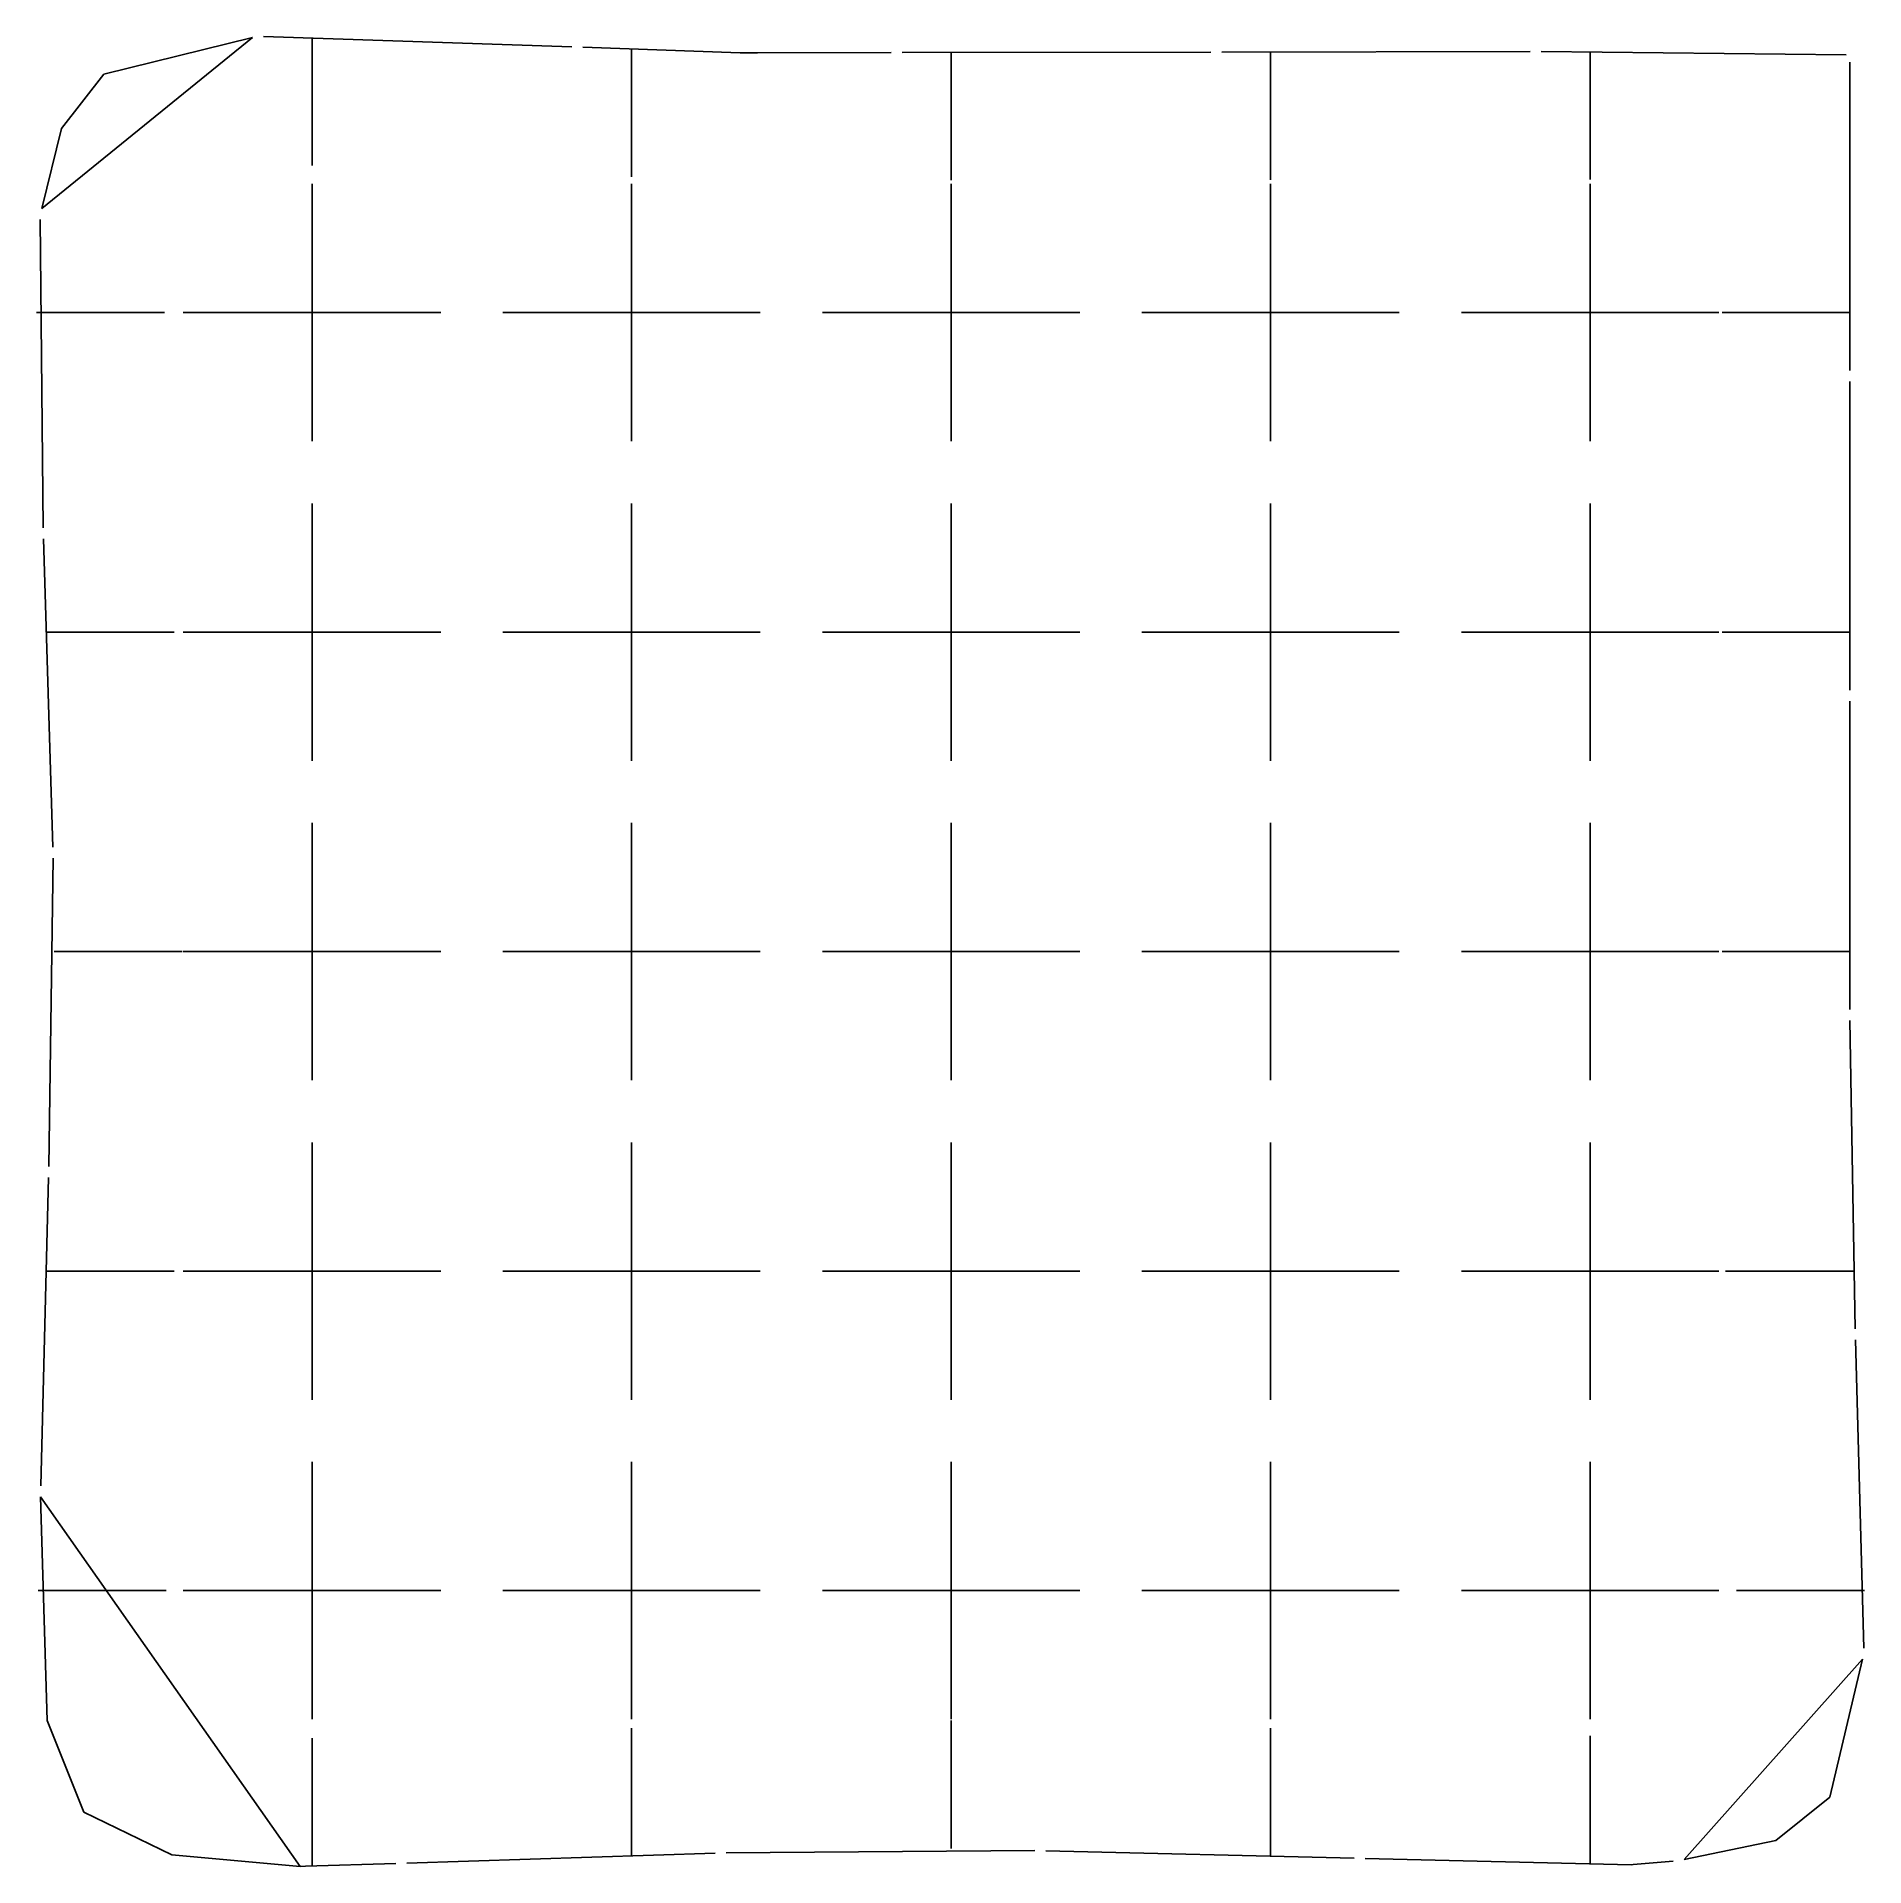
# Model space of a CAD drawing. Extents: x 0.4 to 14.7, y 0.4 to 14.8.
import ezdxf

# ---------------------------------------------------------------- set-up
doc = ezdxf.new("R2010")
doc.units = 0

msp = doc.modelspace()

# ---------------------------------------------------------------- linework, layer by layer
for p, q in [((2.213244, 14.751901), (4.625727, 14.670877)), ((2.127482, 14.74607), (0.479221, 13.40568)), ((0.963939, 14.457607), (2.127482, 14.74607)), ((2.592849, 14.114805), (2.592849, 14.742)), ((4.711675, 14.667889), (5.943227, 14.625485)), ((5.092849, 13.999176), (5.092849, 14.655)), ((5.943227, 14.625485), (6.077354, 14.625299)), ((6.077354, 14.625299), (7.124932, 14.626812)), ((7.211048, 14.626937), (9.624929, 14.630423)), ((7.592849, 14.047333), (7.592849, 14.628)), ((9.711064, 14.630548), (12.124926, 14.634035)), ((10.092849, 13.966813), (10.092849, 14.631)), ((12.21102, 14.634159), (14.59643, 14.609111)), ((12.592849, 13.972222), (12.592849, 14.635)), ((14.62622, 14.552798), (14.626193, 12.138945)), ((0.631868, 14.033242), (0.963939, 14.457607)), ((0.479221, 13.40568), (0.631868, 14.033242)), ((2.592849, 13.742), (2.592849, 14.114805)), ((7.592849, 13.628), (7.592849, 14.047333)), ((5.092849, 13.655), (5.092849, 13.999176)), ((10.092849, 13.631), (10.092849, 13.966813)), ((12.592849, 13.635), (12.592849, 13.972222)), ((2.592849, 13.22971), (2.592849, 13.599)), ((5.092849, 13.213065), (5.092849, 13.599)), ((7.592849, 13.207645), (7.592849, 13.599)), ((10.092849, 13.208419), (10.092849, 13.599)), ((12.592849, 13.209194), (12.592849, 13.599)), ((0.489225, 10.908714), (0.465361, 13.320742)), ((2.592849, 13.171839), (2.592849, 13.22971)), ((5.092849, 13.155), (5.092849, 13.213065)), ((7.592849, 13.149774), (7.592849, 13.207645)), ((10.092849, 13.150355), (10.092849, 13.208419)), ((12.592849, 13.151129), (12.592849, 13.209194)), ((2.592849, 12.031516), (2.592849, 13.171839)), ((5.092849, 12.014677), (5.092849, 13.155)), ((7.592849, 12.009452), (7.592849, 13.149774)), ((10.092849, 12.010032), (10.092849, 13.150355)), ((12.592849, 12.010806), (12.592849, 13.151129)), ((0.438, 12.592238), (1.063626, 12.592238)), ((0.438, 12.592238), (1.063626, 12.592238)), ((1.063626, 12.592238), (1.438, 12.592238)), ((1.586, 12.592238), (1.954129, 12.592238)), ((1.954129, 12.592238), (2.012194, 12.592238)), ((2.012194, 12.592238), (3.152516, 12.592238)), ((3.152516, 12.592238), (3.6, 12.592238)), ((4.086, 12.592238), (4.615875, 12.592238)), ((4.615875, 12.592238), (4.686, 12.592238)), ((4.686, 12.592238), (5.5, 12.592238)), ((5.5, 12.592238), (5.566415, 12.592238)), ((5.566415, 12.592238), (6.1, 12.592238)), ((6.586, 12.592238), (7.031548, 12.592238)), ((7.031548, 12.592238), (8.171871, 12.592238)), ((8.171871, 12.592238), (8.229935, 12.592238)), ((8.229935, 12.592238), (8.6, 12.592238)), ((9.086, 12.592238), (9.454129, 12.592238)), ((9.454129, 12.592238), (10.594452, 12.592238)), ((10.594452, 12.592238), (11.1, 12.592238)), ((11.586, 12.592238), (11.818645, 12.592238)), ((11.818645, 12.592238), (12.108968, 12.592238)), ((12.108968, 12.592238), (13.24929, 12.592238)), ((13.24929, 12.592238), (13.6, 12.592238)), ((13.626, 12.592238), (13.959689, 12.592238)), ((13.959689, 12.592238), (14.626, 12.592238)), ((2.592849, 11.585), (2.592849, 12.031516)), ((14.626192, 12.052945), (14.626165, 9.638945)), ((5.092849, 11.585), (5.092849, 12.014677)), ((7.592849, 11.585), (7.592849, 12.009452)), ((10.092849, 11.585), (10.092849, 12.010032)), ((12.592849, 11.585), (12.592849, 12.010806)), ((2.592849, 10.566754), (2.592849, 11.099)), ((5.092849, 10.539369), (5.092849, 11.099)), ((7.592849, 10.530367), (7.592849, 11.099)), ((10.092849, 10.531888), (10.092849, 11.099)), ((12.592849, 10.532645), (12.592849, 11.099)), ((0.565738, 8.409888), (0.49186, 10.822632)), ((2.592849, 10.499), (2.592849, 10.566754)), ((2.592849, 9.685), (2.592849, 10.499)), ((5.092849, 10.499), (5.092849, 10.539369)), ((5.092849, 9.685), (5.092849, 10.499)), ((7.592849, 10.499), (7.592849, 10.530367)), ((7.592849, 9.685), (7.592849, 10.499)), ((10.092849, 10.499), (10.092849, 10.531888)), ((10.092849, 9.685), (10.092849, 10.499)), ((12.592849, 10.499), (12.592849, 10.532645)), ((12.592849, 9.685), (12.592849, 10.499)), ((0.514, 10.092238), (1.164364, 10.092238)), ((0.514, 10.092238), (1.164364, 10.092238)), ((1.164364, 10.092238), (1.514, 10.092238)), ((1.586, 10.092238), (1.968839, 10.092238)), ((1.968839, 10.092238), (2.026903, 10.092238)), ((2.026903, 10.092238), (3.167226, 10.092238)), ((3.167226, 10.092238), (3.6, 10.092238)), ((4.086, 10.092238), (4.640118, 10.092238)), ((4.640118, 10.092238), (4.686, 10.092238)), ((4.686, 10.092238), (5.5, 10.092238)), ((5.5, 10.092238), (5.590144, 10.092238)), ((5.590144, 10.092238), (6.1, 10.092238)), ((6.586, 10.092238), (7.046258, 10.092238)), ((7.046258, 10.092238), (8.186581, 10.092238)), ((8.186581, 10.092238), (8.244645, 10.092238)), ((8.244645, 10.092238), (8.6, 10.092238)), ((9.086, 10.092238), (9.410774, 10.092238)), ((9.410774, 10.092238), (9.468839, 10.092238)), ((9.468839, 10.092238), (10.609161, 10.092238)), ((10.609161, 10.092238), (11.1, 10.092238)), ((11.586, 10.092238), (11.833355, 10.092238)), ((11.833355, 10.092238), (12.123677, 10.092238)), ((12.123677, 10.092238), (13.264, 10.092238)), ((13.264, 10.092238), (13.6, 10.092238)), ((13.626, 10.092238), (14.043333, 10.092238)), ((14.043333, 10.092238), (14.626, 10.092238)), ((2.592849, 9.616493), (2.592849, 9.685)), ((2.592849, 9.085), (2.592849, 9.616493)), ((5.092849, 9.589887), (5.092849, 9.685)), ((7.592849, 9.581952), (7.592849, 9.685)), ((10.092849, 9.582767), (10.092849, 9.685)), ((12.592849, 9.58394), (12.592849, 9.685)), ((5.092849, 9.085), (5.092849, 9.589887)), ((7.592849, 9.085), (7.592849, 9.581952)), ((10.092849, 9.085), (10.092849, 9.582767)), ((12.592849, 9.085), (12.592849, 9.58394)), ((14.626164, 9.552836), (14.626137, 7.138945)), ((2.592849, 8.15229), (2.592849, 8.599)), ((5.092849, 8.135645), (5.092849, 8.599)), ((7.592849, 8.130226), (7.592849, 8.599)), ((10.092849, 8.131), (10.092849, 8.599)), ((12.592849, 8.131774), (12.592849, 8.599)), ((0.534166, 5.910635), (0.568374, 8.323803)), ((2.592849, 7.011968), (2.592849, 8.15229)), ((5.092849, 6.995323), (5.092849, 8.135645)), ((7.592849, 6.989903), (7.592849, 8.130226)), ((10.092849, 6.990677), (10.092849, 8.131)), ((12.592849, 6.991452), (12.592849, 8.131774)), ((0.576, 7.592238), (1.57099, 7.592238)), ((0.576, 7.592238), (1.57099, 7.592238)), ((1.57099, 7.592238), (1.577, 7.592238)), ((1.586, 7.592238), (1.981032, 7.592238)), ((1.981032, 7.592238), (2.038903, 7.592238)), ((2.038903, 7.592238), (3.179226, 7.592238)), ((3.179226, 7.592238), (3.6, 7.592238)), ((4.086, 7.592238), (4.660019, 7.592238)), ((4.660019, 7.592238), (4.686, 7.592238)), ((4.686, 7.592238), (5.5, 7.592238)), ((5.5, 7.592238), (5.608459, 7.592238)), ((5.608459, 7.592238), (6.1, 7.592238)), ((6.586, 7.592238), (7.058452, 7.592238)), ((7.058452, 7.592238), (8.198774, 7.592238)), ((8.198774, 7.592238), (8.256645, 7.592238)), ((8.256645, 7.592238), (8.6, 7.592238)), ((9.086, 7.592238), (9.422968, 7.592238)), ((9.422968, 7.592238), (9.480839, 7.592238)), ((9.480839, 7.592238), (10.621161, 7.592238)), ((10.621161, 7.592238), (11.1, 7.592238)), ((11.586, 7.592238), (12.067705, 7.592238)), ((12.067705, 7.592238), (12.186, 7.592238)), ((12.186, 7.592238), (13, 7.592238)), ((13, 7.592238), (13.014897, 7.592238)), ((13.014897, 7.592238), (13.6, 7.592238)), ((13.626, 7.592238), (13.959689, 7.592238)), ((13.959689, 7.592238), (14.626, 7.592238)), ((14.626136, 7.052802), (14.667171, 4.639666)), ((2.592849, 6.954097), (2.592849, 7.011968)), ((2.592849, 6.585), (2.592849, 6.954097)), ((5.092849, 6.937258), (5.092849, 6.995323)), ((5.092849, 6.585), (5.092849, 6.937258)), ((7.592849, 6.932032), (7.592849, 6.989903)), ((7.592849, 6.585), (7.592849, 6.932032)), ((10.092849, 6.932613), (10.092849, 6.990677)), ((10.092849, 6.585), (10.092849, 6.932613)), ((12.592849, 6.933387), (12.592849, 6.991452)), ((12.592849, 6.585), (12.592849, 6.933387)), ((2.592849, 5.729903), (2.592849, 6.099)), ((5.092849, 5.771129), (5.092849, 6.099)), ((7.592849, 5.76571), (7.592849, 6.099)), ((10.092849, 5.766484), (10.092849, 6.099)), ((12.592849, 5.767258), (12.592849, 6.099)), ((0.471176, 3.411572), (0.531999, 5.824663)), ((2.592849, 4.589581), (2.592849, 5.729903)), ((5.092849, 5.713065), (5.092849, 5.771129)), ((7.592849, 5.709194), (7.592849, 5.76571)), ((10.092849, 5.708419), (10.092849, 5.766484)), ((12.592849, 5.709194), (12.592849, 5.767258)), ((5.092849, 4.572742), (5.092849, 5.713065)), ((7.592849, 5.707839), (7.592849, 5.709194)), ((7.592849, 4.567516), (7.592849, 5.707839)), ((10.092849, 4.568097), (10.092849, 5.708419)), ((12.592849, 4.568871), (12.592849, 5.709194)), ((0.513, 5.092238), (1.46592, 5.092238)), ((0.513, 5.092238), (1.46592, 5.092238)), ((1.46592, 5.092238), (1.514, 5.092238)), ((1.586, 5.092238), (1.968839, 5.092238)), ((1.968839, 5.092238), (2.02671, 5.092238)), ((2.02671, 5.092238), (3.167032, 5.092238)), ((3.167032, 5.092238), (3.6, 5.092238)), ((4.086, 5.092238), (4.639725, 5.092238)), ((4.639725, 5.092238), (4.686, 5.092238)), ((4.686, 5.092238), (5.5, 5.092238)), ((5.5, 5.092238), (5.589531, 5.092238)), ((5.589531, 5.092238), (6.1, 5.092238)), ((6.586, 5.092238), (7.046258, 5.092238)), ((7.046258, 5.092238), (8.186581, 5.092238)), ((8.186581, 5.092238), (8.244452, 5.092238)), ((8.244452, 5.092238), (8.6, 5.092238)), ((9.086, 5.092238), (9.410774, 5.092238)), ((9.410774, 5.092238), (9.468645, 5.092238)), ((9.468645, 5.092238), (10.608968, 5.092238)), ((10.608968, 5.092238), (11.1, 5.092238)), ((11.586, 5.092238), (11.833161, 5.092238)), ((11.833161, 5.092238), (12.123677, 5.092238)), ((12.123677, 5.092238), (13.264, 5.092238)), ((13.264, 5.092238), (13.6, 5.092238)), ((13.651, 5.092238), (13.993451, 5.092238)), ((13.993451, 5.092238), (14.651, 5.092238)), ((2.592849, 4.085), (2.592849, 4.589581)), ((5.092849, 4.085), (5.092849, 4.572742)), ((7.592849, 4.085), (7.592849, 4.567516)), ((10.092849, 4.085), (10.092849, 4.568097)), ((12.592849, 4.085), (12.592849, 4.568871)), ((14.6702, 4.553719), (14.734693, 2.142163)), ((2.592849, 3.365387), (2.592849, 3.599)), ((5.092849, 3.348548), (5.092849, 3.599)), ((7.592849, 3.054456), (7.592849, 3.599)), ((10.092849, 3.043037), (10.092849, 3.599)), ((12.592849, 3.034153), (12.592849, 3.599)), ((0.521327, 1.576725), (0.469005, 3.325456)), ((0.469005, 3.325456), (2.500439, 0.434038)), ((0.521327, 1.576725), (0.469005, 3.325456)), ((0.469005, 3.325456), (2.500439, 0.434038)), ((2.592849, 3.074871), (2.592849, 3.365387)), ((5.092849, 3.058226), (5.092849, 3.348548)), ((2.592849, 1.934548), (2.592849, 3.074871)), ((5.092849, 1.917903), (5.092849, 3.058226)), ((7.592849, 2.999), (7.592849, 3.054456)), ((10.092849, 2.999), (10.092849, 3.043037)), ((12.592849, 2.999), (12.592849, 3.034153)), ((7.592849, 2.185), (7.592849, 2.999)), ((10.092849, 2.185), (10.092849, 2.999)), ((12.592849, 2.185), (12.592849, 2.999)), ((0.45, 2.592238), (0.960183, 2.592238)), ((0.45, 2.592238), (0.960183, 2.592238)), ((0.960183, 2.592238), (1.451, 2.592238)), ((1.586, 2.592238), (1.956645, 2.592238)), ((1.956645, 2.592238), (2.014516, 2.592238)), ((2.014516, 2.592238), (3.154839, 2.592238)), ((3.154839, 2.592238), (3.6, 2.592238)), ((4.086, 2.592238), (4.619879, 2.592238)), ((4.619879, 2.592238), (4.686, 2.592238)), ((4.686, 2.592238), (5.5, 2.592238)), ((5.5, 2.592238), (5.570412, 2.592238)), ((5.570412, 2.592238), (6.1, 2.592238)), ((6.586, 2.592238), (7.034065, 2.592238)), ((7.034065, 2.592238), (8.174387, 2.592238)), ((8.174387, 2.592238), (8.232258, 2.592238)), ((8.232258, 2.592238), (8.6, 2.592238)), ((9.086, 2.592238), (9.456452, 2.592238)), ((9.456452, 2.592238), (10.596774, 2.592238)), ((10.596774, 2.592238), (11.1, 2.592238)), ((11.586, 2.592238), (11.820968, 2.592238)), ((11.820968, 2.592238), (12.111484, 2.592238)), ((12.111484, 2.592238), (13.251806, 2.592238)), ((13.251806, 2.592238), (13.6, 2.592238)), ((13.739, 2.592238), (14.110543, 2.592238)), ((14.110543, 2.592238), (14.739, 2.592238)), ((7.592849, 2.176213), (7.592849, 2.185)), ((7.592849, 1.585), (7.592849, 2.176213)), ((10.092849, 2.177039), (10.092849, 2.185)), ((10.092849, 1.585), (10.092849, 2.177039)), ((12.592849, 2.178697), (12.592849, 2.185)), ((12.592849, 1.585), (12.592849, 2.178697)), ((13.32892, 0.486869), (14.723758, 2.056716)), ((14.723758, 2.056716), (14.468245, 0.976504)), ((2.592849, 1.585), (2.592849, 1.934548)), ((5.092849, 1.585), (5.092849, 1.917903)), ((0.806799, 0.85731), (0.521327, 1.576725)), ((0.806799, 0.85731), (0.521327, 1.576725)), ((7.592849, 1.246715), (7.592849, 1.575)), ((2.592849, 1.062626), (2.592849, 1.437)), ((5.092849, 1.07), (5.092849, 1.516)), ((10.092849, 1.166042), (10.092849, 1.515)), ((12.592849, 1.086313), (12.592849, 1.455)), ((7.592849, 0.574), (7.592849, 1.246715)), ((7.592849, 0.574), (7.592849, 1.246715)), ((10.092849, 0.515), (10.092849, 1.166042)), ((10.092849, 0.515), (10.092849, 1.166042)), ((2.592849, 0.437), (2.592849, 1.062626)), ((2.592849, 0.437), (2.592849, 1.062626)), ((5.092849, 0.516), (5.092849, 1.07)), ((5.092849, 0.516), (5.092849, 1.07)), ((12.592849, 0.455), (12.592849, 1.086313)), ((12.592849, 0.455), (12.592849, 1.086313)), ((14.468245, 0.976504), (14.047326, 0.636806)), ((1.495707, 0.524173), (0.806799, 0.85731)), ((1.495707, 0.524173), (0.806799, 0.85731)), ((14.047326, 0.636806), (13.32892, 0.486869)), ((2.500439, 0.434038), (1.495707, 0.524173)), ((2.500439, 0.434038), (1.495707, 0.524173)), ((2.542782, 0.435378), (2.500439, 0.434038)), ((3.249428, 0.457742), (2.542782, 0.435378)), ((5.748097, 0.536821), (3.335385, 0.460463)), ((8.247151, 0.558907), (5.834134, 0.539544)), ((10.746331, 0.498977), (8.333126, 0.556845)), ((12.916875, 0.446927), (10.832408, 0.496913)), ((12.930736, 0.447825), (12.916875, 0.446927)), ((13.243701, 0.475304), (12.930736, 0.447825))]:
    msp.add_line(p, q)

doc.saveas('drawing.dxf')
